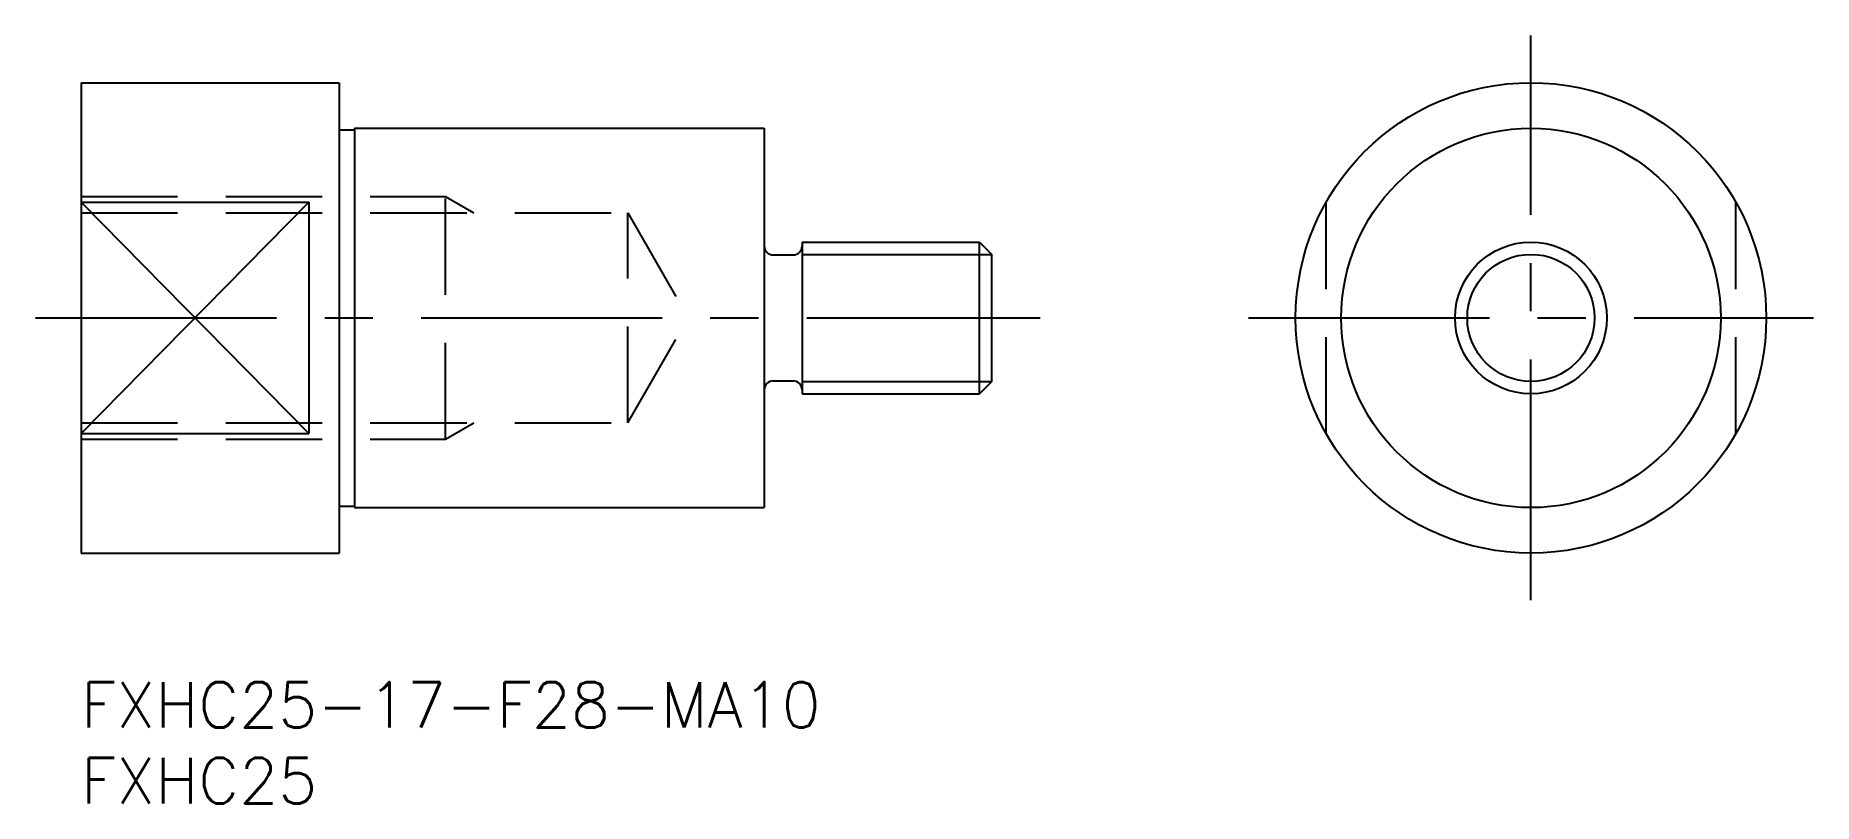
# Model space of a CAD drawing. Extents: x -3 to 114, y -8 to 43.
import ezdxf

# ---------------------------------------------------------------- set-up
doc = ezdxf.new("R2010")
doc.units = 0
doc.header["$LTSCALE"] = 0.5
doc.linetypes.add('CENTER', pattern=[50.8, 31.75, -6.35, 6.35, -6.35])
doc.linetypes.add('DASHED', pattern=[19.05, 12.7, -6.35])
for name, color, linetype in [('MSM_CENTER', 1, 'CENTER'), ('MSM_CONTINUOUS', 7, 'CONTINUOUS'), ('MSM_DASHED', 4, 'DASHED'), ('MSM_NARROW', 5, 'CONTINUOUS'), ('MSM_PART_NUMBER', 7, 'CONTINUOUS')]:
    doc.layers.add(name, color=color, linetype=linetype)
doc.styles.get("Standard").update_dxf_attribs({"font": 'txt.shx', "height": 3, "bigfont": 'bigfont.shx'})

# ---------------------------------------------------------------- blocks, each defined once
blk = doc.blocks.new('*U4')
at = {"layer": 'MSM_PART_NUMBER'}
blk.add_text('FXHC25-17-F28-MA10', height=3, dxfattribs=at).set_placement((0, -3))
blk = doc.blocks.new('*U5')
at = {"layer": 'MSM_PART_NUMBER'}
blk.add_text('FXHC25', height=3, dxfattribs=at).set_placement((0, -8))

msp = doc.modelspace()

# ---------------------------------------------------------------- linework, layer by layer
at = {"layer": 'MSM_CENTER'}
for p, q in [((95.51, 5.39), (95.51, 42.61)), ((-3, 24), (63.19, 24)), ((76.9, 24), (114.12, 24))]:
    msp.add_line(p, q, dxfattribs=at)
at = {"layer": 'MSM_CONTINUOUS'}
for p, q in [((0, 39.5), (0, 8.5)), ((0, 39.5), (17, 39.5)), ((17, 39.5), (17, 8.5)), ((17, 36.4), (18, 36.4)), ((18, 36.5), (45, 36.5)), ((18, 36.5), (18, 11.5)), ((45, 36.5), (45, 11.5)), ((0, 31.62), (15, 31.62)), ((15, 31.62), (15, 16.38)), ((45.6, 28.15), (46.9, 28.15)), ((47.5, 29), (59.19, 29)), ((47.5, 29), (47.5, 19)), ((59.19, 19), (59.19, 29)), ((59.19, 29), (60, 28.19)), ((60, 19.81), (60, 28.19)), ((45.6, 19.85), (46.9, 19.85)), ((47.5, 19), (59.19, 19)), ((60, 19.81), (59.19, 19)), ((0, 16.38), (15, 16.38)), ((17, 11.6), (18, 11.6)), ((18, 11.5), (45, 11.5)), ((0, 8.5), (17, 8.5))]:
    msp.add_line(p, q, dxfattribs=at)
for radius in [15.5, 12.5, 5]:
    msp.add_circle((95.51, 24), radius, dxfattribs=at)
for centre, start, end in [((45.6, 28.75), 180, 270), ((46.9, 28.75), 270, 0), ((45.6, 19.25), 90, 180), ((46.9, 19.25), 0, 90)]:
    msp.add_arc(centre, 0.6, start, end, dxfattribs=at)
at = {"layer": 'MSM_DASHED'}
for p, q in [((0, 32), (24, 32)), ((24, 16), (24, 32)), ((24, 32), (25.87, 30.92)), ((0, 30.92), (36.01, 30.92)), ((36.01, 17.08), (36.01, 30.92)), ((36.01, 30.92), (40, 24)), ((82.01, 16.38), (82.01, 31.62)), ((109.01, 16.38), (109.01, 31.62)), ((36.01, 17.08), (40, 24)), ((0, 17.08), (36.01, 17.08)), ((24, 16), (25.87, 17.08)), ((0, 16), (24, 16))]:
    msp.add_line(p, q, dxfattribs=at)
at = {"layer": 'MSM_NARROW'}
for p, q in [((0, 31.62), (15, 16.38)), ((0, 16.38), (15, 31.62)), ((47.5, 28.19), (60, 28.19)), ((47.5, 19.81), (60, 19.81))]:
    msp.add_line(p, q, dxfattribs=at)
msp.add_circle((95.51, 24), 4.19, dxfattribs=at)

# ---------------------------------------------------------------- block references
at = {"layer": 'MSM_CONTINUOUS'}
for name in ['*U4', '*U5']:
    msp.add_blockref(name, (0, 0), dxfattribs=at)

doc.saveas('drawing.dxf')
